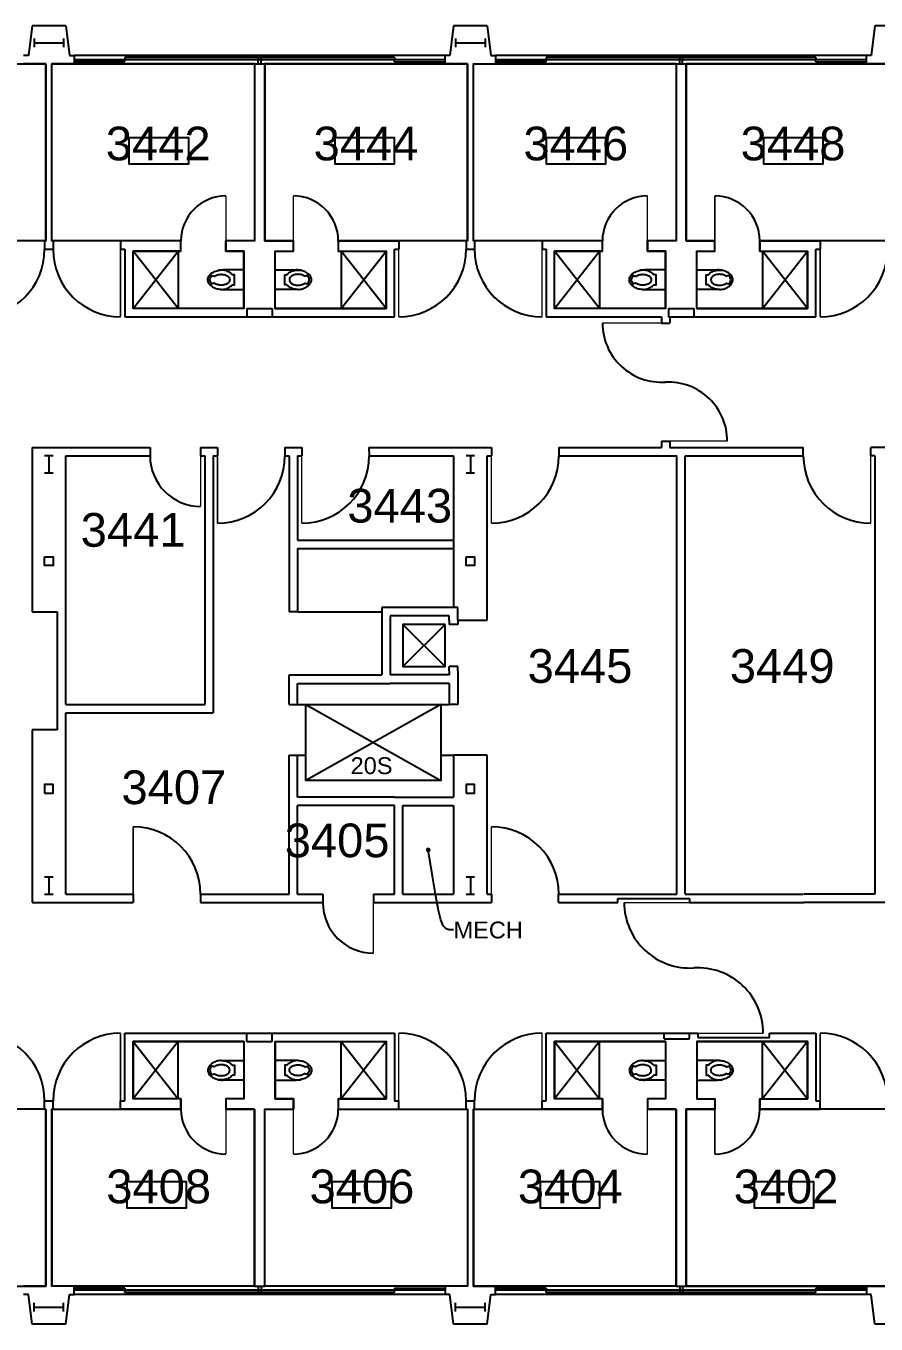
# Model space of a CAD drawing. Extents: x -3175 to 3292, y 161 to 2891.
# Drawn here: x 1164 to 1769, y 1650 to 2574 of the extents above; entities that cross this region are included whole.
import ezdxf
from ezdxf.enums import TextEntityAlignment as Align

# ---------------------------------------------------------------- set-up
doc = ezdxf.new("R2010")
doc.units = 0
doc.header["$MEASUREMENT"] = 0
doc.layers.get('0').update_dxf_attribs({"linetype": 'CONTINUOUS'})
for name, color, linetype in [('A-ANNO-ROOM', 4, 'CONTINUOUS'), ('A-ANNO-TEXT', 4, 'CONTINUOUS'), ('A-COLS', 5, 'CONTINUOUS'), ('A-DOOR', 2, 'CONTINUOUS'), ('A-FLOR-EVTR', 2, 'CONTINUOUS'), ('A-FLOR-PFIX', 2, 'CONTINUOUS'), ('A-GLAZ', 2, 'CONTINUOUS'), ('A-GLAZ-SILL', 1, 'CONTINUOUS'), ('A-WALL-FULL', 6, 'CONTINUOUS'), ('X-MEDGAS-5', 5, 'CONTINUOUS')]:
    doc.layers.add(name, color=color, linetype=linetype)
doc.styles.add('ARIAL', font='arial.ttf')

# ---------------------------------------------------------------- blocks, each defined once
blk = doc.blocks.new('DOT')
at = {"const_width": 0.0175}
blk.add_lwpolyline([(-0.00875, 0, 1), (0.00875, 0, 1)], format="xyb", close=True, dxfattribs=at)
blk = doc.blocks.new('P2477016')
for p, q in [((-3.603083, -23.831759), (-3.603083, -23.831759)), ((-2.504894, -21.068753), (-2.504894, -21.068753))]:
    blk.add_line(p, q)
for points in [[(-6.93083, -16.399601, -0.022673), (-7, -14.875), (-7, 0), (-3.020761, 0), (0, 0), (3.020761, 0), (7, 0), (7, -14.875)], [(-6.937926, -16.211212, -0.074934), (-6.387938, -12.562014, -0.085426), (-4.920528, -9.670474, -0.066386), (-3.550098, -8.264603), (-3.550098, -6.711212), (3.449902, -6.711212), (3.449902, -8.264603, -0.066386), (4.820333, -9.670474, -0.085426), (6.287743, -12.562014, -0.111314), (6.709134, -17.991061)], [(3.991504, -23.722377, -0.562484), (3.158962, -23.529526), (2.424162, -21.300368, -0.238976), (2.492058, -20.853364, 0.08035), (3.421006, -18.976205, 0.074934), (3.837731, -16.211212, 0.074934), (3.421006, -13.446218, 0.085426), (2.414145, -11.462194, 0.066386), (1.597345, -10.624271, 0.330534), (-1.69754, -10.624271, 0.066386), (-2.51434, -11.462194, 0.085426), (-3.521201, -13.446218, 0.074934), (-3.937926, -16.211212, 0.074934), (-3.521201, -18.976205, 0.08035), (-2.592253, -20.853364, -0.238976), (-2.524357, -21.300368), (-3.250575, -23.503493, -0.549653), (-4.069149, -23.710095)], [(0, -25.75, 0.143932), (2.498761, -25.015482, 0.107177), (4.949747, -22.564786, 0.077997), (6.431696, -19.212481, 0.065232), (7, -14.875)], [(-4.023967, -23.748064, 0.06085), (-2.498761, -25.015482, 0.143932), (0, -25.75)], [(-2.976493, -22.67201, 0.063273), (-1.687041, -23.754089, 0.143932), (0, -24.25)], [(0, -24.25, 0.143932), (1.687041, -23.754089, 0.059203), (2.902316, -22.750942)]]:
    blk.add_lwpolyline(points, format="xyb")
for centre, radius, start, end in [((5.443363, -16.211212), 12.38129, 180, 197.141641), ((2.746106, -17.043143), 9.558648, 197.141641, 216.672481), ((1.035634, -18.316811), 7.426057, 216.672481, 226.574161)]:
    blk.add_arc(centre, radius, start, end)
blk = doc.blocks.new('WC')
at = {"layer": 'A-FLOR-PFIX', "xscale": -1}
blk.add_blockref('P2477016', (0, 0), dxfattribs=at)

msp = doc.modelspace()

# ---------------------------------------------------------------- linework, layer by layer
at = {"layer": 'A-ANNO-TEXT'}
msp.add_lwpolyline([(1468.5, 1930), (1465.51, 1930.11), (1463.16, 1930.89), (1461.22, 1933.01), (1459.5, 1937.12), (1457.78, 1943.92), (1455.84, 1954.05), (1453.49, 1968.19), (1450.5, 1987)], dxfattribs=at)
at = {"layer": 'A-COLS'}
for p, q in [((1170, 2564.5), (1170, 2558.5)), ((1170, 2561.5), (1191, 2561.5)), ((1191, 2564.5), (1191, 2558.5)), ((1470, 2564.5), (1470, 2558.5)), ((1470, 2561.5), (1491, 2561.5)), ((1491, 2564.5), (1491, 2558.5)), ((1183.5, 2267.5), (1177.5, 2267.5)), ((1180.5, 2267.5), (1180.5, 2255.5)), ((1483.5, 2267.5), (1477.5, 2267.5)), ((1480.5, 2267.5), (1480.5, 2255.5)), ((1177.5, 2255.5), (1183.5, 2255.5)), ((1477.5, 2255.5), (1483.5, 2255.5)), ((1183.5, 1967.5), (1177.5, 1967.5)), ((1183.5, 1967.5), (1177.5, 1967.5)), ((1180.5, 1967.5), (1180.5, 1955.5)), ((1180.5, 1967.5), (1180.5, 1955.5)), ((1483.5, 1967.5), (1477.5, 1967.5)), ((1483.5, 1967.5), (1477.5, 1967.5)), ((1480.5, 1967.5), (1480.5, 1955.5)), ((1480.5, 1967.5), (1480.5, 1955.5)), ((1177.5, 1955.5), (1183.5, 1955.5)), ((1177.5, 1955.5), (1183.5, 1955.5)), ((1477.5, 1955.5), (1483.5, 1955.5)), ((1477.5, 1955.5), (1483.5, 1955.5)), ((1170, 1658.5), (1170, 1664.5)), ((1191, 1658.5), (1191, 1664.5)), ((1470, 1658.5), (1470, 1664.5)), ((1491, 1658.5), (1491, 1664.5)), ((1170, 1661.5), (1191, 1661.5)), ((1470, 1661.5), (1491, 1661.5))]:
    msp.add_line(p, q, dxfattribs=at)
at = {"layer": 'A-DOOR', "const_width": 1}
for points in [[(1306.5, 2420.5), (1306.5, 2452.5)], [(1354.5, 2420.5), (1354.5, 2452.5)], [(1606.5, 2420.5), (1606.5, 2452.5)], [(1654.5, 2420.5), (1654.5, 2452.5)], [(1231.5, 2414.5), (1231.5, 2366.5)], [(1429.5, 2414.5), (1429.5, 2366.5)], [(1531.5, 2414.5), (1531.5, 2366.5)], [(1729.5, 2414.5), (1729.5, 2366.5)], [(1616.5, 2362), (1574.5, 2362)], [(1663.36, 2278), (1622.5, 2278)], [(1288.5, 2267.5), (1288.5, 2231.5)], [(1300.5, 2267.5), (1300.5, 2219.5)], [(1360.5, 2267.5), (1360.5, 2219.5)], [(1495.5, 2267.5), (1495.5, 2219.5)], [(1765.5, 2267.5), (1765.5, 2219.5)], [(1240.5, 1955.5), (1240.5, 2003.5)], [(1495.5, 1955.5), (1495.5, 2003.5)], [(1411.5, 1949.5), (1411.5, 1913.5)], [(1636.5, 1949.5), (1590, 1949.5)], [(1231.5, 1808.5), (1231.5, 1856.5)], [(1429.5, 1808.5), (1429.5, 1856.5)], [(1531.5, 1808.5), (1531.5, 1856.5)], [(1642.5, 1856.5), (1689, 1856.5)], [(1729.5, 1808.5), (1729.5, 1856.5)], [(1306.5, 1802.5), (1306.5, 1770.5)], [(1354.5, 1802.5), (1354.5, 1770.5)], [(1606.5, 1802.5), (1606.5, 1770.5)], [(1654.5, 1802.5), (1654.5, 1770.5)]]:
    msp.add_lwpolyline(points, dxfattribs=at)
at = {"layer": 'A-DOOR'}
for centre, radius, start, end in [((1306.5, 2420.5), 32, 90, 180), ((1354.5, 2420.5), 32, 0, 90), ((1606.5, 2420.5), 32, 90, 180), ((1654.5, 2420.5), 32, 0, 90), ((1129.5, 2414.5), 48, 270, 0), ((1231.5, 2414.5), 48, 180, 270), ((1429.5, 2414.5), 48, 270, 0), ((1531.5, 2414.5), 48, 180, 270), ((1729.5, 2414.5), 48, 270, 0), ((1616.66, 2362.07), 42.16, 180.09176, 273.8581), ((1621.29, 2277.97), 42.07, 0.03674, 92.44067), ((1288.5, 2267.5), 36, 180, 270), ((1300.5, 2267.5), 48, 270, 0), ((1360.5, 2267.5), 48, 270, 0), ((1495.5, 2267.5), 48, 270, 0), ((1765.5, 2267.5), 48, 180, 270), ((1240.5, 1955.5), 48, 0, 90), ((1495.5, 1955.5), 48, 0, 90), ((1411.5, 1949.5), 36, 180, 270), ((1636.65, 1949.56), 46.65, 180.07571, 273.50411), ((1642.35, 1856.44), 46.65, 0.07571, 93.50411), ((1129.5, 1808.5), 48, 0, 90), ((1231.5, 1808.5), 48, 90, 180), ((1429.5, 1808.5), 48, 0, 90), ((1531.5, 1808.5), 48, 90, 180), ((1729.5, 1808.5), 48, 0, 90), ((1306.5, 1802.5), 32, 180, 270), ((1354.5, 1802.5), 32, 270, 0), ((1606.5, 1802.5), 32, 180, 270), ((1654.5, 1802.5), 32, 270, 0)]:
    msp.add_arc(centre, radius, start, end, dxfattribs=at)
at = {"layer": 'A-FLOR-EVTR'}
for p, q in [((1432.5, 2147.5), (1462.5, 2117.5)), ((1462.5, 2147.5), (1432.5, 2117.5)), ((1459.5, 2090.5), (1363.5, 2036.5)), ((1363.5, 2090.5), (1459.5, 2036.5))]:
    msp.add_line(p, q, dxfattribs=at)
msp.add_lwpolyline([(1462.5, 2147.5), (1432.5, 2147.5), (1432.5, 2117.5), (1462.5, 2117.5), (1462.5, 2147.5)], dxfattribs=at)
msp.add_lwpolyline([(1363.5, 2090.5), (1459.5, 2090.5), (1459.5, 2036.5), (1363.5, 2036.5)], close=True, dxfattribs=at)
at = {"layer": 'A-FLOR-PFIX'}
for p, q in [((1272.5, 2372.5), (1240.5, 2413.25)), ((1240.5, 2372.5), (1272.5, 2413.25)), ((1272.5, 2413.25), (1272.5, 2372.5)), ((1388.5, 2372.5), (1420.5, 2413.25)), ((1388.5, 2413.25), (1388.5, 2372.5)), ((1420.5, 2372.5), (1388.5, 2413.25)), ((1540.5, 2372.5), (1572.5, 2413.25)), ((1572.5, 2372.5), (1540.5, 2413.25)), ((1572.5, 2413.25), (1572.5, 2372.5)), ((1688.5, 2413.25), (1688.5, 2372.5)), ((1688.5, 2372.5), (1720.5, 2413.25)), ((1720.5, 2372.5), (1688.5, 2413.25)), ((1240.5, 1850.5), (1272.5, 1809.75)), ((1272.5, 1850.5), (1240.5, 1809.75)), ((1272.5, 1809.75), (1272.5, 1850.5)), ((1420.5, 1850.5), (1388.5, 1809.75)), ((1388.5, 1809.75), (1388.5, 1850.5)), ((1388.5, 1850.5), (1420.5, 1809.75)), ((1572.5, 1850.5), (1540.5, 1809.75)), ((1540.5, 1850.5), (1572.5, 1809.75)), ((1572.5, 1809.75), (1572.5, 1850.5)), ((1720.5, 1850.5), (1688.5, 1809.75)), ((1688.5, 1850.5), (1720.5, 1809.75)), ((1688.5, 1809.75), (1688.5, 1850.5))]:
    msp.add_line(p, q, dxfattribs=at)
at = {"layer": 'A-GLAZ'}
for p, q in [((1234.5, 2551), (1234.5, 2549.5)), ((1330.5, 2551), (1234.5, 2551)), ((1329.5, 2546.5), (1329.5, 2551)), ((1426.5, 2551), (1330.5, 2551)), ((1331.5, 2546.5), (1331.5, 2551)), ((1426.5, 2551), (1426.5, 2549.5)), ((1534.5, 2551), (1534.5, 2549.5)), ((1630.5, 2551), (1534.5, 2551)), ((1629.5, 2546.5), (1629.5, 2551)), ((1726.5, 2551), (1630.5, 2551)), ((1631.5, 2546.5), (1631.5, 2551)), ((1726.5, 2551), (1726.5, 2549.5)), ((1234.5, 2549.5), (1198.5, 2549.5)), ((1234.5, 2548), (1198.5, 2548)), ((1234.5, 2548), (1234.5, 2549.5)), ((1330.5, 2549.5), (1234.5, 2549.5)), ((1426.5, 2549.5), (1330.5, 2549.5)), ((1426.5, 2548), (1426.5, 2549.5)), ((1462.5, 2549.5), (1426.5, 2549.5)), ((1426.5, 2548), (1462.5, 2548)), ((1534.5, 2549.5), (1498.5, 2549.5)), ((1534.5, 2548), (1498.5, 2548)), ((1534.5, 2548), (1534.5, 2549.5)), ((1630.5, 2549.5), (1534.5, 2549.5)), ((1726.5, 2549.5), (1630.5, 2549.5)), ((1726.5, 2548), (1726.5, 2549.5)), ((1762.5, 2549.5), (1726.5, 2549.5)), ((1726.5, 2548), (1762.5, 2548)), ((1234.5, 1675), (1198.5, 1675)), ((1234.5, 1673.5), (1198.5, 1673.5)), ((1234.5, 1675), (1234.5, 1673.5)), ((1330.5, 1673.5), (1234.5, 1673.5)), ((1234.5, 1672), (1234.5, 1673.5)), ((1329.5, 1676.5), (1329.5, 1672)), ((1426.5, 1673.5), (1330.5, 1673.5)), ((1331.5, 1676.5), (1331.5, 1672)), ((1426.5, 1675), (1462.5, 1675)), ((1426.5, 1675), (1426.5, 1673.5)), ((1462.5, 1673.5), (1426.5, 1673.5)), ((1426.5, 1672), (1426.5, 1673.5)), ((1534.5, 1675), (1498.5, 1675)), ((1534.5, 1673.5), (1498.5, 1673.5)), ((1534.5, 1675), (1534.5, 1673.5)), ((1630.5, 1673.5), (1534.5, 1673.5)), ((1534.5, 1672), (1534.5, 1673.5)), ((1629.5, 1676.5), (1629.5, 1672)), ((1726.5, 1673.5), (1630.5, 1673.5)), ((1631.5, 1676.5), (1631.5, 1672)), ((1726.5, 1675), (1762.5, 1675)), ((1726.5, 1675), (1726.5, 1673.5)), ((1762.5, 1673.5), (1726.5, 1673.5)), ((1726.5, 1672), (1726.5, 1673.5)), ((1330.5, 1672), (1234.5, 1672)), ((1426.5, 1672), (1330.5, 1672)), ((1630.5, 1672), (1534.5, 1672)), ((1726.5, 1672), (1630.5, 1672))]:
    msp.add_line(p, q, dxfattribs=at)
at = {"layer": 'A-GLAZ-SILL'}
for p, q in [((1462.5, 2552.5), (1198.5, 2552.5)), ((1762.5, 2552.5), (1498.5, 2552.5)), ((1326.88, 2546.5), (1198.5, 2546.5)), ((1462.5, 2546.5), (1334.12, 2546.5)), ((1626.88, 2546.5), (1498.5, 2546.5)), ((1762.5, 2546.5), (1634.12, 2546.5)), ((1326.88, 1676.5), (1198.5, 1676.5)), ((1462.5, 1676.5), (1334.12, 1676.5)), ((1626.88, 1676.5), (1498.5, 1676.5)), ((1762.5, 1676.5), (1634.12, 1676.5)), ((1462.5, 1670.5), (1198.5, 1670.5)), ((1762.5, 1670.5), (1498.5, 1670.5))]:
    msp.add_line(p, q, dxfattribs=at)
at = {"layer": 'A-WALL-FULL'}
for p, q in [((1168.5, 2573.5), (1165.88, 2552.5)), ((1192.5, 2573.5), (1168.5, 2573.5)), ((1192.5, 2573.5), (1195.12, 2552.5)), ((1468.5, 2573.5), (1465.88, 2552.5)), ((1492.5, 2573.5), (1468.5, 2573.5)), ((1492.5, 2573.5), (1495.12, 2552.5)), ((1768.5, 2573.5), (1765.88, 2552.5)), ((1792.5, 2573.5), (1768.5, 2573.5)), ((1165.88, 2552.5), (1162.5, 2552.5)), ((1195.12, 2552.5), (1198.5, 2552.5)), ((1198.5, 2552.5), (1198.5, 2546.5)), ((1462.5, 2546.5), (1462.5, 2552.5)), ((1465.88, 2552.5), (1462.5, 2552.5)), ((1495.12, 2552.5), (1498.5, 2552.5)), ((1498.5, 2552.5), (1498.5, 2546.5)), ((1762.5, 2546.5), (1762.5, 2552.5)), ((1765.88, 2552.5), (1762.5, 2552.5)), ((1178.38, 2546.5), (1162.5, 2546.5)), ((1178.38, 2420.5), (1178.38, 2546.5)), ((1182.62, 2420.5), (1182.62, 2546.5)), ((1198.5, 2546.5), (1182.62, 2546.5)), ((1326.88, 2546.5), (1334.12, 2546.5)), ((1326.88, 2546.5), (1326.88, 2420.5)), ((1334.12, 2546.5), (1334.12, 2420.5)), ((1478.38, 2546.5), (1462.5, 2546.5)), ((1478.38, 2420.5), (1478.38, 2546.5)), ((1482.62, 2420.5), (1482.62, 2546.5)), ((1482.62, 2546.5), (1498.5, 2546.5)), ((1626.88, 2546.5), (1634.12, 2546.5)), ((1626.88, 2546.5), (1626.88, 2420.5)), ((1634.12, 2546.5), (1634.12, 2420.5)), ((1778.38, 2546.5), (1762.5, 2546.5)), ((1177.5, 2420.5), (1178.38, 2420.5)), ((1177.5, 2420.5), (1177.5, 2414.5)), ((1177.5, 2414.5), (1183.5, 2414.5)), ((1182.62, 2420.5), (1183.5, 2420.5)), ((1183.5, 2420.5), (1183.5, 2414.5)), ((1274.5, 2420.5), (1231.5, 2420.5)), ((1231.5, 2420.5), (1231.5, 2414.5)), ((1231.5, 2414.5), (1234.5, 2414.5)), ((1234.5, 2414.5), (1234.5, 2366.5)), ((1240.5, 2372.5), (1240.5, 2413.25)), ((1274.5, 2413.25), (1240.5, 2413.25)), ((1274.5, 2413.25), (1274.5, 2420.5)), ((1306.5, 2413.25), (1306.5, 2420.5)), ((1326.88, 2420.5), (1306.5, 2420.5)), ((1319.38, 2413.25), (1306.5, 2413.25)), ((1319.38, 2372.5), (1319.38, 2413.25)), ((1334.12, 2420.5), (1354.5, 2420.5)), ((1341.62, 2413.25), (1354.5, 2413.25)), ((1341.62, 2372.5), (1341.62, 2413.25)), ((1354.5, 2413.25), (1354.5, 2420.5)), ((1386.5, 2420.5), (1429.5, 2420.5)), ((1386.5, 2413.25), (1420.5, 2413.25)), ((1420.5, 2372.5), (1420.5, 2413.25)), ((1426.5, 2414.5), (1429.5, 2414.5)), ((1426.5, 2366.5), (1426.5, 2414.5)), ((1429.5, 2420.5), (1429.5, 2414.5)), ((1478.38, 2420.5), (1477.5, 2420.5)), ((1477.5, 2420.5), (1477.5, 2414.5)), ((1477.5, 2414.5), (1483.5, 2414.5)), ((1483.5, 2420.5), (1482.62, 2420.5)), ((1483.5, 2420.5), (1483.5, 2414.5)), ((1574.5, 2420.5), (1531.5, 2420.5)), ((1531.5, 2420.5), (1531.5, 2414.5)), ((1531.5, 2414.5), (1534.5, 2414.5)), ((1534.5, 2414.5), (1534.5, 2366.5)), ((1574.5, 2413.25), (1540.5, 2413.25)), ((1540.5, 2372.5), (1540.5, 2413.25)), ((1574.5, 2413.25), (1574.5, 2420.5)), ((1626.88, 2420.5), (1606.5, 2420.5)), ((1606.5, 2413.25), (1606.5, 2420.5)), ((1619.38, 2413.25), (1606.5, 2413.25)), ((1619.38, 2372.5), (1619.38, 2413.25)), ((1634.12, 2420.5), (1654.5, 2420.5)), ((1641.62, 2413.25), (1654.5, 2413.25)), ((1641.62, 2372.5), (1641.62, 2413.25)), ((1654.5, 2413.25), (1654.5, 2420.5)), ((1686.5, 2413.25), (1686.5, 2420.5)), ((1686.5, 2420.5), (1729.5, 2420.5)), ((1686.5, 2413.25), (1720.5, 2413.25)), ((1720.5, 2372.5), (1720.5, 2413.25)), ((1726.5, 2414.5), (1729.5, 2414.5)), ((1726.5, 2366.5), (1726.5, 2414.5)), ((1729.5, 2420.5), (1729.5, 2414.5)), ((1234.5, 2366.5), (1426.5, 2366.5)), ((1319.38, 2372.5), (1240.5, 2372.5)), ((1321.5, 2372.5), (1339.5, 2372.5)), ((1321.5, 2372.5), (1321.5, 2366.5)), ((1339.5, 2372.5), (1339.5, 2366.5)), ((1341.62, 2372.5), (1420.5, 2372.5)), ((1534.5, 2366.5), (1616.5, 2366.5)), ((1619.38, 2372.5), (1540.5, 2372.5)), ((1616.5, 2366.5), (1616.5, 2362)), ((1621.5, 2372.5), (1639.5, 2372.5)), ((1621.5, 2372.5), (1621.5, 2366.5)), ((1621.5, 2366.5), (1726.5, 2366.5)), ((1622.5, 2366.5), (1622.5, 2362)), ((1639.5, 2372.5), (1639.5, 2366.5)), ((1641.62, 2372.5), (1720.5, 2372.5)), ((1616.5, 2362), (1622.5, 2362)), ((1168.5, 2273.5), (1252.5, 2273.5)), ((1168.5, 2273.5), (1168.5, 2156.5)), ((1252.5, 2273.5), (1252.5, 2267.5)), ((1288.5, 2273.5), (1288.5, 2267.5)), ((1288.5, 2273.5), (1300.5, 2273.5)), ((1300.5, 2273.5), (1300.5, 2267.5)), ((1348.5, 2273.5), (1348.5, 2267.5)), ((1348.5, 2273.5), (1360.5, 2273.5)), ((1360.5, 2273.5), (1360.5, 2267.5)), ((1408.12, 2273.5), (1408.5, 2267.5)), ((1408.12, 2273.5), (1492.5, 2273.5)), ((1492.5, 2273.5), (1495.5, 2273.5)), ((1495.5, 2273.5), (1495.5, 2267.5)), ((1543.5, 2273.5), (1543.5, 2267.5)), ((1543.5, 2273.5), (1616.5, 2273.5)), ((1616.5, 2278), (1622.5, 2278)), ((1616.5, 2278), (1616.5, 2273.5)), ((1622.5, 2278), (1622.5, 2273.5)), ((1622.5, 2273.5), (1717.5, 2273.5)), ((1717.5, 2267.5), (1717.5, 2273.5)), ((1765.5, 2267.5), (1765.5, 2273.5)), ((1792.5, 2273.5), (1765.5, 2273.5)), ((1192.5, 2090.5), (1192.5, 2267.5)), ((1192.5, 2267.5), (1252.5, 2267.5)), ((1288.5, 2267.5), (1291.5, 2267.5)), ((1291.5, 2267.5), (1291.5, 2090.5)), ((1297.5, 2267.5), (1300.5, 2267.5)), ((1297.5, 2267.5), (1297.5, 2084.5)), ((1348.5, 2267.5), (1351.5, 2267.5)), ((1351.5, 2267.5), (1351.5, 2156.5)), ((1357.5, 2267.5), (1360.5, 2267.5)), ((1357.5, 2267.5), (1357.5, 2207.5)), ((1408.5, 2267.5), (1468.5, 2267.5)), ((1468.5, 2267.5), (1468.5, 2159.5)), ((1492.5, 2150.5), (1492.5, 2267.5)), ((1492.5, 2267.5), (1495.5, 2267.5)), ((1543.5, 2267.5), (1627.5, 2267.5)), ((1627.5, 1955.5), (1627.5, 2267.5)), ((1633.5, 1955.5), (1633.5, 2267.5)), ((1633.5, 2267.5), (1717.5, 2267.5)), ((1768.5, 2267.5), (1765.5, 2267.5)), ((1768.5, 2267.5), (1768.5, 1955.5)), ((1357.5, 2207.5), (1468.5, 2207.5)), ((1357.5, 2201.5), (1468.5, 2201.5)), ((1357.5, 2201.5), (1357.5, 2156.5)), ((1168.5, 2156.5), (1186.5, 2156.5)), ((1186.5, 2156.5), (1186.5, 2072.5)), ((1357.5, 2156.5), (1351.5, 2156.5)), ((1357.5, 2156.5), (1417.5, 2156.5)), ((1417.5, 2159.5), (1417.5, 2111.5)), ((1471.5, 2159.5), (1417.5, 2159.5)), ((1423.5, 2153.5), (1423.5, 2111.5)), ((1465.5, 2153.5), (1423.5, 2153.5)), ((1465.5, 2150.5), (1465.5, 2153.5)), ((1471.5, 2150.5), (1471.5, 2159.5)), ((1465.5, 2150.5), (1465.5, 2147.5)), ((1471.5, 2147.5), (1465.5, 2147.5)), ((1471.5, 2150.5), (1492.5, 2150.5)), ((1471.5, 2150.5), (1471.5, 2147.5)), ((1465.5, 2114.5), (1465.5, 2117.5)), ((1471.5, 2117.5), (1465.5, 2117.5)), ((1471.5, 2114.5), (1471.5, 2117.5)), ((1351.5, 2111.5), (1417.5, 2111.5)), ((1351.5, 2090.5), (1351.5, 2111.5)), ((1465.5, 2111.5), (1423.5, 2111.5)), ((1465.5, 2114.5), (1465.5, 2111.5)), ((1471.5, 2114.5), (1471.5, 2105.5)), ((1357.5, 2105.5), (1423.5, 2105.5)), ((1357.5, 2090.5), (1357.5, 2105.5)), ((1465.5, 2105.5), (1423.5, 2105.5)), ((1465.5, 2105.5), (1465.5, 2090.5)), ((1471.5, 2105.5), (1471.5, 2090.5)), ((1192.5, 2090.5), (1291.5, 2090.5)), ((1351.5, 2090.5), (1357.5, 2090.5)), ((1357.5, 2090.5), (1363.5, 2090.5)), ((1459.5, 2090.5), (1465.5, 2090.5)), ((1471.5, 2090.5), (1465.5, 2090.5)), ((1192.5, 1955.5), (1192.5, 2084.5)), ((1192.5, 2084.5), (1297.5, 2084.5)), ((1186.5, 2072.5), (1168.5, 2072.5)), ((1168.5, 2072.5), (1168.5, 1949.5)), ((1351.5, 2054.5), (1357.5, 2054.5)), ((1351.5, 2024.5), (1351.5, 2054.5)), ((1357.5, 2054.5), (1363.5, 2054.5)), ((1357.5, 2024.5), (1357.5, 2054.5)), ((1459.5, 2054.5), (1468.5, 2054.5)), ((1492.5, 2054.5), (1468.5, 2054.5)), ((1468.5, 2054.5), (1468.5, 2024.5)), ((1492.5, 1955.5), (1492.5, 2054.5)), ((1351.5, 1955.5), (1351.5, 2024.5)), ((1426.5, 2024.5), (1357.5, 2024.5)), ((1426.5, 2024.5), (1432.5, 2024.5)), ((1432.5, 2024.5), (1468.5, 2024.5)), ((1426.5, 2018.5), (1357.5, 2018.5)), ((1357.5, 1955.5), (1357.5, 2018.5)), ((1426.5, 1955.5), (1426.5, 2018.5)), ((1432.5, 2018.5), (1468.5, 2018.5)), ((1432.5, 1955.5), (1432.5, 2018.5)), ((1468.5, 2018.5), (1468.5, 1955.5)), ((1192.5, 1955.5), (1240.5, 1955.5)), ((1240.5, 1955.5), (1240.5, 1949.5)), ((1288.5, 1955.5), (1288.5, 1949.5)), ((1288.5, 1955.5), (1348.5, 1955.5)), ((1348.5, 1955.5), (1351.5, 1955.5)), ((1357.5, 1955.5), (1375.5, 1955.5)), ((1375.5, 1955.5), (1375.5, 1949.5)), ((1411.5, 1955.5), (1411.5, 1949.5)), ((1411.5, 1955.5), (1426.5, 1955.5)), ((1432.5, 1955.5), (1468.5, 1955.5)), ((1492.5, 1955.5), (1495.5, 1955.5)), ((1495.5, 1955.5), (1495.5, 1949.5)), ((1543.12, 1949.5), (1543.12, 1955.5)), ((1543.5, 1955.5), (1627.5, 1955.5)), ((1585.5, 1952.5), (1636.5, 1952.5)), ((1585.5, 1949.5), (1585.5, 1952.5)), ((1633.5, 1955.5), (1717.5, 1955.5)), ((1636.5, 1952.5), (1636.5, 1949.5)), ((1768.5, 1955.5), (1717.88, 1955.5)), ((1168.5, 1949.5), (1240.5, 1949.5)), ((1288.5, 1949.5), (1348.5, 1949.5)), ((1348.5, 1949.5), (1375.5, 1949.5)), ((1411.5, 1949.5), (1492.5, 1949.5)), ((1492.5, 1949.5), (1495.5, 1949.5)), ((1543.12, 1949.5), (1585.5, 1949.5)), ((1636.5, 1949.5), (1717.88, 1949.5)), ((1800.75, 1949.5), (1717.88, 1949.5)), ((1234.5, 1808.5), (1234.5, 1856.5)), ((1234.5, 1856.5), (1426.5, 1856.5)), ((1319.38, 1850.5), (1240.5, 1850.5)), ((1240.5, 1850.5), (1240.5, 1809.75)), ((1319.38, 1850.5), (1319.38, 1809.75)), ((1321.5, 1850.5), (1321.5, 1856.5)), ((1321.5, 1850.5), (1339.5, 1850.5)), ((1339.5, 1850.5), (1339.5, 1856.5)), ((1341.62, 1850.5), (1341.62, 1809.75)), ((1341.62, 1850.5), (1420.5, 1850.5)), ((1420.5, 1850.5), (1420.5, 1809.75)), ((1426.5, 1856.5), (1426.5, 1808.5)), ((1534.5, 1808.5), (1534.5, 1856.5)), ((1534.5, 1856.5), (1642.5, 1856.5)), ((1540.5, 1850.5), (1540.5, 1809.75)), ((1619.38, 1850.5), (1540.5, 1850.5)), ((1618.5, 1852.5), (1618.5, 1856.5)), ((1618.5, 1852.5), (1618.5, 1856.5)), ((1618.5, 1852.5), (1636.5, 1852.5)), ((1618.5, 1852.5), (1636.5, 1852.5)), ((1619.38, 1850.5), (1619.38, 1809.75)), ((1636.5, 1852.5), (1636.5, 1856.5)), ((1636.5, 1852.5), (1636.5, 1856.5)), ((1641.62, 1850.5), (1720.5, 1850.5)), ((1641.62, 1850.5), (1641.62, 1809.75)), ((1642.5, 1856.5), (1642.5, 1853.5)), ((1642.5, 1853.5), (1693.5, 1853.5)), ((1693.5, 1853.5), (1693.5, 1856.5)), ((1693.5, 1856.5), (1726.5, 1856.5)), ((1720.5, 1850.5), (1720.5, 1809.75)), ((1726.5, 1856.5), (1726.5, 1808.5)), ((1177.5, 1808.5), (1183.5, 1808.5)), ((1177.5, 1802.5), (1177.5, 1808.5)), ((1177.5, 1802.5), (1178.38, 1802.5)), ((1178.38, 1802.5), (1178.38, 1676.5)), ((1182.62, 1802.5), (1182.62, 1676.5)), ((1182.62, 1802.5), (1183.5, 1802.5)), ((1183.5, 1802.5), (1183.5, 1808.5)), ((1231.5, 1808.5), (1234.5, 1808.5)), ((1231.5, 1802.5), (1231.5, 1808.5)), ((1274.5, 1802.5), (1231.5, 1802.5)), ((1274.5, 1809.75), (1240.5, 1809.75)), ((1274.5, 1809.75), (1274.5, 1802.5)), ((1319.38, 1809.75), (1306.5, 1809.75)), ((1306.5, 1809.75), (1306.5, 1802.5)), ((1326.88, 1802.5), (1306.5, 1802.5)), ((1326.88, 1676.5), (1326.88, 1802.5)), ((1334.12, 1802.5), (1354.5, 1802.5)), ((1334.12, 1676.5), (1334.12, 1802.5)), ((1341.62, 1809.75), (1354.5, 1809.75)), ((1354.5, 1809.75), (1354.5, 1802.5)), ((1386.5, 1809.75), (1420.5, 1809.75)), ((1386.5, 1809.75), (1386.5, 1802.57)), ((1386.5, 1802.5), (1429.5, 1802.5)), ((1426.5, 1808.5), (1429.5, 1808.5)), ((1429.5, 1802.5), (1429.5, 1808.5)), ((1477.5, 1808.5), (1483.5, 1808.5)), ((1477.5, 1802.5), (1477.5, 1808.5)), ((1478.38, 1802.5), (1477.5, 1802.5)), ((1478.38, 1802.5), (1478.38, 1676.5)), ((1482.62, 1802.5), (1482.62, 1676.5)), ((1483.5, 1802.5), (1482.62, 1802.5)), ((1483.5, 1802.5), (1483.5, 1808.5)), ((1531.5, 1808.5), (1534.5, 1808.5)), ((1531.5, 1802.5), (1531.5, 1808.5)), ((1574.5, 1802.5), (1531.5, 1802.5)), ((1574.5, 1809.75), (1540.5, 1809.75)), ((1574.5, 1809.75), (1574.5, 1802.5)), ((1606.5, 1809.75), (1606.5, 1802.5)), ((1619.38, 1809.75), (1606.5, 1809.75)), ((1626.88, 1802.5), (1606.5, 1802.5)), ((1626.88, 1676.5), (1626.88, 1802.5)), ((1634.12, 1676.5), (1634.12, 1802.5)), ((1634.12, 1802.5), (1654.5, 1802.5)), ((1641.62, 1809.75), (1654.5, 1809.75)), ((1654.5, 1809.75), (1654.5, 1802.5)), ((1686.5, 1809.75), (1720.5, 1809.75)), ((1686.5, 1809.75), (1686.5, 1802.5)), ((1686.5, 1802.5), (1729.5, 1802.5)), ((1726.5, 1808.5), (1729.5, 1808.5)), ((1729.5, 1802.5), (1729.5, 1808.5)), ((1178.38, 1676.5), (1162.5, 1676.5)), ((1198.5, 1676.5), (1182.62, 1676.5)), ((1198.5, 1670.5), (1198.5, 1676.5)), ((1326.88, 1676.5), (1334.12, 1676.5)), ((1478.38, 1676.5), (1462.5, 1676.5)), ((1462.5, 1676.5), (1462.5, 1670.5)), ((1482.62, 1676.5), (1498.5, 1676.5)), ((1498.5, 1670.5), (1498.5, 1676.5)), ((1626.88, 1676.5), (1634.12, 1676.5)), ((1762.5, 1676.5), (1762.5, 1670.5)), ((1778.38, 1676.5), (1762.5, 1676.5)), ((1165.88, 1670.5), (1162.5, 1670.5)), ((1168.5, 1649.5), (1165.88, 1670.5)), ((1192.5, 1649.5), (1195.12, 1670.5)), ((1195.12, 1670.5), (1198.5, 1670.5)), ((1465.88, 1670.5), (1462.5, 1670.5)), ((1468.5, 1649.5), (1465.88, 1670.5)), ((1492.5, 1649.5), (1495.12, 1670.5)), ((1495.12, 1670.5), (1498.5, 1670.5)), ((1765.88, 1670.5), (1762.5, 1670.5)), ((1768.5, 1649.5), (1765.88, 1670.5)), ((1192.5, 1649.5), (1168.5, 1649.5)), ((1492.5, 1649.5), (1468.5, 1649.5)), ((1792.5, 1649.5), (1768.5, 1649.5))]:
    msp.add_line(p, q, dxfattribs=at)
for points in [[(1177.5, 2195.5), (1183.5, 2195.5), (1183.5, 2189.5), (1177.5, 2189.5), (1177.5, 2195.5)], [(1477.5, 2195.5), (1483.5, 2195.5), (1483.5, 2189.5), (1477.5, 2189.5), (1477.5, 2195.5)], [(1177.5, 2027.5), (1183.5, 2027.5), (1183.5, 2033.5), (1177.5, 2033.5), (1177.5, 2027.5)], [(1477.5, 2027.5), (1483.5, 2027.5), (1483.5, 2033.5), (1477.5, 2033.5), (1477.5, 2027.5)]]:
    msp.add_lwpolyline(points, dxfattribs=at)
at = {"layer": 'X-MEDGAS-5'}
for points in [[(1178.38, 2546.5), (1178.38, 2420.5), (1086.5, 2420.5), (1086.5, 2413.25), (1120.5, 2413.25), (1120.5, 2372.5), (1041.62, 2372.5), (1041.62, 2413.25), (1054.5, 2413.25), (1054.5, 2420.5), (1034.12, 2420.5), (1034.12, 2546.5), (1178.38, 2546.5)], [(1478.38, 2546.5), (1478.38, 2420.5), (1386.5, 2420.5), (1386.5, 2413.25), (1420.5, 2413.25), (1420.5, 2372.5), (1341.62, 2372.5), (1341.62, 2413.25), (1354.5, 2413.25), (1354.5, 2420.5), (1334.12, 2420.5), (1334.12, 2546.5), (1478.38, 2546.5)], [(1778.38, 2546.5), (1778.38, 2420.5), (1686.5, 2420.5), (1686.5, 2413.25), (1720.5, 2413.25), (1720.5, 2372.5), (1641.62, 2372.5), (1641.62, 2413.25), (1654.5, 2413.25), (1654.5, 2420.5), (1634.12, 2420.5), (1634.12, 2546.5), (1778.38, 2546.5)], [(1178.38, 1802.5), (1086.5, 1802.5), (1086.5, 1809.75), (1120.5, 1809.75), (1120.5, 1850.5), (1041.62, 1850.5), (1041.62, 1809.75), (1054.5, 1809.75), (1054.5, 1802.5), (1034.12, 1802.5), (1034.12, 1676.5), (1178.38, 1676.5), (1178.38, 1802.5)], [(1326.88, 1802.5), (1326.88, 1676.5), (1182.62, 1676.5), (1182.62, 1802.5), (1274.5, 1802.5), (1274.5, 1809.75), (1240.5, 1809.75), (1240.5, 1850.5), (1319.38, 1850.5), (1319.38, 1809.75), (1306.5, 1809.75), (1306.5, 1802.5), (1326.88, 1802.5)], [(1478.38, 1802.5), (1478.38, 1676.5), (1334.12, 1676.5), (1334.12, 1802.5), (1354.5, 1802.5), (1354.5, 1809.75), (1341.62, 1809.75), (1341.62, 1850.5), (1420.5, 1850.5), (1420.5, 1809.75), (1386.5, 1809.75), (1386.5, 1802.5), (1478.38, 1802.5)], [(1626.88, 1802.5), (1626.88, 1676.5), (1482.62, 1676.5), (1482.62, 1802.5), (1574.5, 1802.5), (1574.5, 1809.75), (1540.5, 1809.75), (1540.5, 1850.5), (1619.38, 1850.5), (1619.38, 1809.75), (1606.5, 1809.75), (1606.5, 1802.5), (1626.88, 1802.5)], [(1778.38, 1802.5), (1686.5, 1802.5), (1686.5, 1809.75), (1720.5, 1809.75), (1720.5, 1850.5), (1641.62, 1850.5), (1641.62, 1809.75), (1654.5, 1809.75), (1654.5, 1802.5), (1634.12, 1802.5), (1634.12, 1676.5), (1778.38, 1676.5), (1778.38, 1802.5)]]:
    msp.add_lwpolyline(points, dxfattribs=at)
for points in [[(1326.88, 2546.5), (1326.88, 2420.5), (1306.5, 2420.5), (1306.5, 2413.25), (1319.38, 2413.25), (1319.38, 2372.5), (1240.5, 2372.5), (1240.5, 2413.25), (1274.5, 2413.25), (1274.5, 2420.5), (1182.62, 2420.5), (1182.62, 2546.5)], [(1626.88, 2546.5), (1626.88, 2420.5), (1606.5, 2420.5), (1606.5, 2413.25), (1619.38, 2413.25), (1619.38, 2372.5), (1540.5, 2372.5), (1540.5, 2413.25), (1574.5, 2413.25), (1574.5, 2420.5), (1482.62, 2420.5), (1482.62, 2546.5)], [(1237.75, 2494.11), (1279.76, 2494.11), (1279.76, 2475.09), (1237.75, 2475.09)], [(1384.35, 2494.11), (1426.36, 2494.11), (1426.36, 2475.09), (1384.35, 2475.09)], [(1534.76, 2494.11), (1576.77, 2494.11), (1576.77, 2475.09), (1534.76, 2475.09)], [(1689.45, 2494.11), (1731.46, 2494.11), (1731.46, 2475.09), (1689.45, 2475.09)], [(1236.32, 1750.89), (1278.33, 1750.89), (1278.33, 1731.87), (1236.32, 1731.87)], [(1382.04, 1750.89), (1424.05, 1750.89), (1424.05, 1731.87), (1382.04, 1731.87)], [(1530.39, 1750.89), (1572.4, 1750.89), (1572.4, 1731.87), (1530.39, 1731.87)], [(1682.68, 1750.89), (1724.69, 1750.89), (1724.69, 1731.87), (1682.68, 1731.87)]]:
    msp.add_lwpolyline(points, close=True, dxfattribs=at)

# ---------------------------------------------------------------- block references
at = {"layer": 'A-ANNO-TEXT', "xscale": 96, "yscale": 96, "zscale": 96}
msp.add_blockref('DOT', (1450.5, 1987), dxfattribs=at)
at = {"layer": 'A-FLOR-PFIX'}
for p, rotation in [((1319.38, 2392.88), 270), ((1619.38, 2392.88), 270), ((1341.62, 1830.12), 90), ((1641.62, 1830.12), 90)]:
    msp.add_blockref('WC', p, dxfattribs=dict(at, rotation=rotation))
at = {"layer": 'A-FLOR-PFIX', "xscale": -1}
for p, rotation in [((1341.62, 2392.88), 90), ((1641.62, 2392.88), 90), ((1319.38, 1830.12), 270), ((1619.38, 1830.12), 270)]:
    msp.add_blockref('WC', p, dxfattribs=dict(at, rotation=rotation))

# ---------------------------------------------------------------- texts
at = {"layer": 'A-ANNO-ROOM', "style": 'ARIAL'}
for s, p in [('3442', (1258.31, 2477.83)), ('3444', (1406.21, 2477.83)), ('3446', (1555.58, 2477.83)), ('3448', (1710.17, 2477.83)), ('3443', (1430.22, 2220.01)), ('3441', (1240.44, 2202.79)), ('3445', (1558.55, 2105.91)), ('3449', (1702.46, 2105.91)), ('3407', (1269.46, 2019.58)), ('3405', (1385.67, 1981.77)), ('3408', (1258.62, 1735.44)), ('3406', (1403.33, 1735.44)), ('3404', (1551.61, 1735.44)), ('3402', (1705.25, 1735.44))]:
    msp.add_text(s, height=24, dxfattribs=at).set_placement(p, align=Align.CENTER)
at = {"layer": 'A-ANNO-TEXT', "style": 'ARIAL'}
msp.add_text('MECH', height=12, dxfattribs=at).set_placement((1468.5, 1930), align=Align.MIDDLE_LEFT)
at = {"layer": 'A-ANNO-TEXT', "color": 7, "insert": (1410.17, 2046.87), "char_height": 12, "width": 38.5154, "attachment_point": 5, "style": 'ARIAL'}
msp.add_mtext('20S', dxfattribs=at)

doc.saveas('drawing.dxf')
